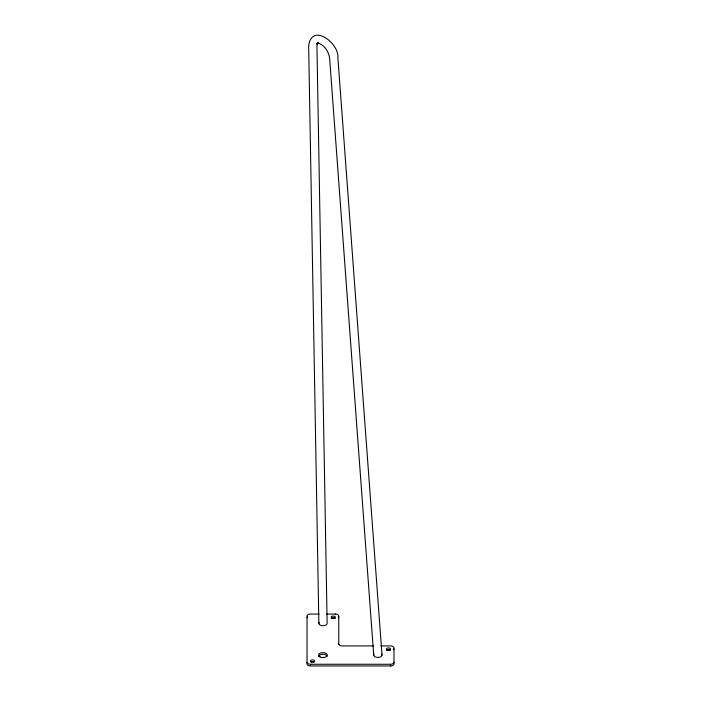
<?xml version="1.0" encoding="UTF-8"?>
<svg xmlns="http://www.w3.org/2000/svg" width="701" height="701" viewBox="0 0 701 701"><rect width="100%" height="100%" fill="white"/><g stroke="black" fill="none" stroke-linecap="round" stroke-linejoin="round"><path stroke-width="1.05" d="M318.175 43.006L317.089 44.216L317.5 42.963L316.94 45.951L327.139 623.364A4.145 2.392 0 0 1 322.188 625.713A4.145 2.392 0 0 1 319.174 622.453M317.755 43.287L316.51 43.672L319.025 43.287L317.781 43.015C324.467 44.873 328.743 51.708 329.636 58.297L373.712 655.041M319.121 614.067L310.482 614.067A3.452 1.989 0 0 0 307.029 616.056L307.029 663.961A3.452 1.989 0 0 0 310.482 665.95L390.518 665.95A3.452 1.989 0 0 0 393.971 663.961L393.971 647.926A3.452 1.989 0 0 0 390.518 645.936L380.862 645.936M326.684 614.067L335.323 614.067A3.452 1.989 0 0 1 338.767 616.056L338.767 644.561M373.344 645.936L342.219 645.936A3.452 1.989 0 0 1 338.767 643.947M307.029 662.27A3.452 1.989 0 0 0 310.482 664.259L390.518 664.259A3.452 1.989 0 0 0 393.971 662.27M382.01 655.041L337.9 57.894C339.328 42.919 311.481 22.283 308.659 46.029L318.859 623.364M390.518 664.82L390.518 665.95M335.323 614.067L335.323 614.628M310.482 664.259L310.482 665.389M318.657 656.338A4.311 2.489 0 0 1 322.898 654.296A4.311 2.489 0 0 1 327.139 656.338M331.328 618.501A2.068 1.192 0 0 1 333.247 617.747A2.068 1.192 0 0 1 335.174 618.501M311.086 661.919A2.068 1.192 0 0 1 314.013 661.919M386.523 650.37A2.068 1.192 0 0 1 388.45 649.617A2.068 1.192 0 0 1 390.369 650.37M307.029 617.747A3.452 1.989 0 0 1 307.415 616.836M338.206 616.661A3.452 1.989 0 0 1 338.767 617.747M393.585 648.705A3.452 1.989 0 0 1 393.971 649.617M381.686 654.129A4.145 2.392 0 0 1 377.865 657.433A4.145 2.392 0 0 1 374.027 654.129M320.103 656.995A4.311 2.489 0 0 0 327.139 655.549A4.311 2.489 0 0 0 321.461 652.754A4.311 2.489 0 0 0 320.103 656.995M331.626 617.993A2.068 1.192 0 0 0 335.174 617.695A2.068 1.192 0 0 0 332.949 616.074A2.068 1.192 0 0 0 331.626 617.993M310.929 661.814A2.068 1.192 0 0 0 314.477 661.516A2.068 1.192 0 0 0 312.252 659.895A2.068 1.192 0 0 0 310.929 661.814M386.829 649.862A2.068 1.192 0 0 0 390.369 649.564A2.068 1.192 0 0 0 388.144 647.943A2.068 1.192 0 0 0 386.829 649.862"/></g></svg>
